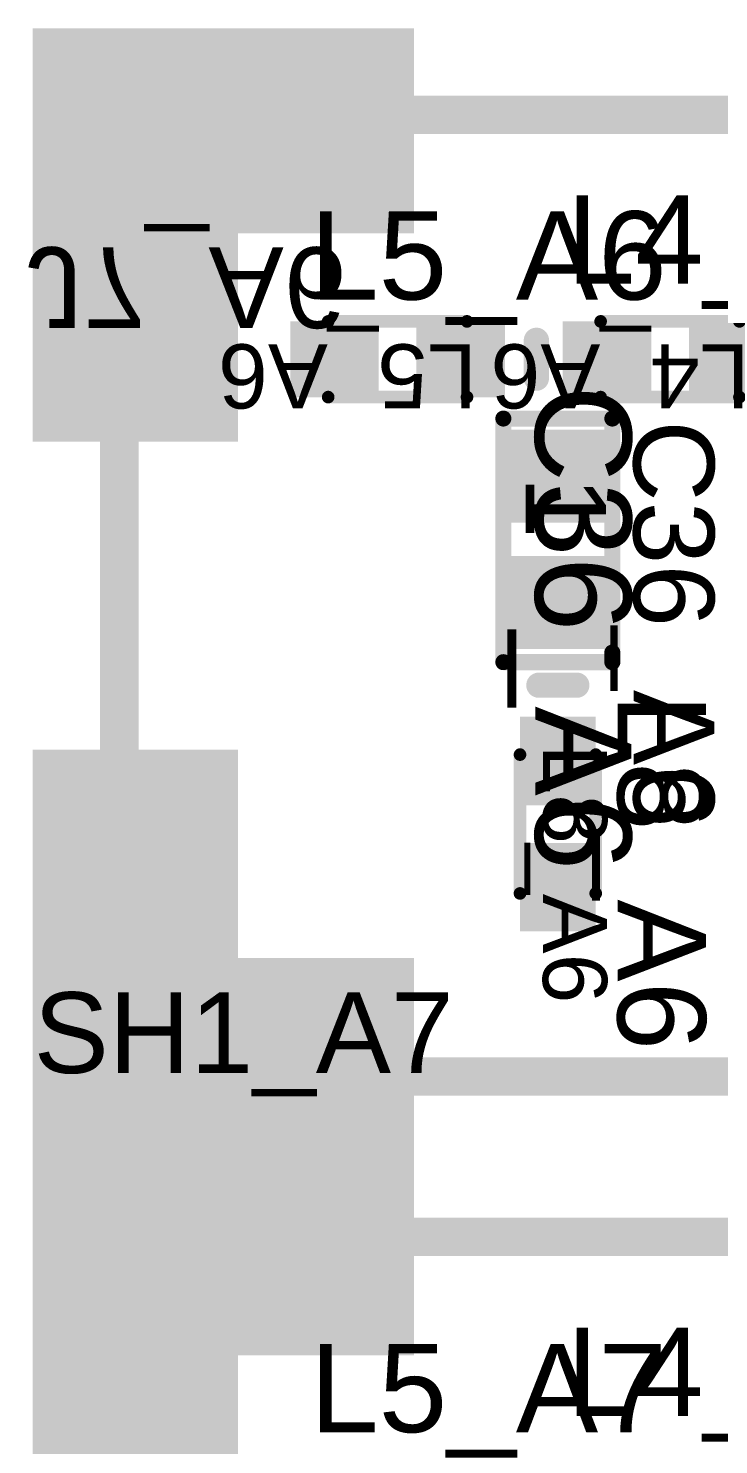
# Model space of a CAD drawing. Header units: inches. Extents: x -0.3 to 12.2, y -3.2 to 4.4.
# Drawn here: x 0.3416 to 0.557, y 1.0501 to 1.492 of the extents above; entities that cross this region are included whole.
import ezdxf

# ---------------------------------------------------------------- set-up
doc = ezdxf.new("R2010")
doc.units = ezdxf.units.IN
doc.header["$MEASUREMENT"] = 0
for name, color, linetype in [('Board Layer Stack Bottom Overlay', 54, 'Continuous'), ('FAB', 56, 'Continuous'), ('Top Assembly', 6, 'Continuous'), ('Top Overlay', 2, 'Continuous'), ('Top Paste', 8, 'Continuous'), ('Top Solder', 216, 'Continuous'), ('TOP_L1', 1, 'Continuous')]:
    doc.layers.add(name, color=color, linetype=linetype)
doc.styles.add('Arial', font='', dxfattribs={"height": 0.2})
doc.styles.get('Arial').set_extended_font_data('Arial')

# ---------------------------------------------------------------- blocks, each defined once
blk = doc.blocks.new('RF_S__18')
at = {"layer": 'Top Paste'}
for points in [[(-0.41, 0.175), (-0.41, 0.115), (-0.525, 0.115), (-0.525, 0.175)], [(-0.525, 0.175), (-0.465, 0.175), (-0.465, 0.05), (-0.525, 0.05)]]:
    blk.add_hatch(color=8, dxfattribs=at).paths.add_polyline_path(points)
at = {"layer": 'Top Solder'}
for points in [[(-0.408, 0.177), (-0.408, 0.113), (-0.527, 0.113), (-0.527, 0.177)], [(-0.527, 0.177), (-0.463, 0.177), (-0.463, 0.048), (-0.527, 0.048)]]:
    blk.add_hatch(color=216, dxfattribs=at).paths.add_polyline_path(points)
at = {"layer": 'TOP_L1'}
for points in [[(-0.41, 0.175), (-0.41, 0.115), (-0.525, 0.115), (-0.525, 0.175)], [(-0.525, 0.175), (-0.465, 0.175), (-0.465, 0.05), (-0.525, 0.05)]]:
    blk.add_hatch(color=1, dxfattribs=at).paths.add_polyline_path(points)
at = {"layer": 'Top Assembly'}
for points in [[(-0.5, 0.15, 0.012, 0.012, 0), (0.5, 0.15, 0.012, 0.012, 0)], [(-0.5, -0.15, 0.012, 0.012, 0), (-0.5, 0.15, 0.012, 0.012, 0)]]:
    blk.add_lwpolyline(points, format="xyseb", dxfattribs=at)
blk.add_lwpolyline([(-0.503, 0.15, 0.006, 0.006, 1), (-0.497, 0.15, 0.006, 0.006, 1)], format="xyseb", close=True, dxfattribs=at)
blk.add_lwpolyline([(-0.503, 0.15, 0.006, 0.006, 1), (-0.497, 0.15, 0.006, 0.006, 1)], format="xyseb", close=True, dxfattribs=at)
blk = doc.blocks.new('RF_S__19')
at = {"layer": 'Top Paste'}
for points in [[(-0.41, 0.175), (-0.41, 0.115), (-0.525, 0.115), (-0.525, 0.175)], [(-0.525, 0.175), (-0.465, 0.175), (-0.465, 0.05), (-0.525, 0.05)], [(-0.525, -0.05), (-0.465, -0.05), (-0.465, -0.175), (-0.525, -0.175)], [(-0.525, -0.175), (-0.525, -0.115), (-0.41, -0.115), (-0.41, -0.175)]]:
    blk.add_hatch(color=8, dxfattribs=at).paths.add_polyline_path(points)
at = {"layer": 'Top Solder'}
for points in [[(-0.408, 0.177), (-0.408, 0.113), (-0.527, 0.113), (-0.527, 0.177)], [(-0.527, 0.177), (-0.463, 0.177), (-0.463, 0.048), (-0.527, 0.048)], [(-0.527, -0.048), (-0.463, -0.048), (-0.463, -0.177), (-0.527, -0.177)], [(-0.527, -0.177), (-0.527, -0.113), (-0.408, -0.113), (-0.408, -0.177)]]:
    blk.add_hatch(color=216, dxfattribs=at).paths.add_polyline_path(points)
at = {"layer": 'TOP_L1'}
for points in [[(-0.41, 0.175), (-0.41, 0.115), (-0.525, 0.115), (-0.525, 0.175)], [(-0.525, 0.175), (-0.465, 0.175), (-0.465, 0.05), (-0.525, 0.05)], [(-0.525, -0.05), (-0.465, -0.05), (-0.465, -0.175), (-0.525, -0.175)], [(-0.525, -0.175), (-0.525, -0.115), (-0.41, -0.115), (-0.41, -0.175)]]:
    blk.add_hatch(color=1, dxfattribs=at).paths.add_polyline_path(points)
at = {"layer": 'Top Assembly'}
for points in [[(-0.5, 0.15, 0.012, 0.012, 0), (0.5, 0.15, 0.012, 0.012, 0)], [(-0.5, -0.15, 0.012, 0.012, 0), (-0.5, 0.15, 0.012, 0.012, 0)], [(-0.5, -0.15, 0.012, 0.012, 0), (0.5, -0.15, 0.012, 0.012, 0)]]:
    blk.add_lwpolyline(points, format="xyseb", dxfattribs=at)
for points in [[(-0.503, 0.15, 0.006, 0.006, 1), (-0.497, 0.15, 0.006, 0.006, 1)], [(-0.503, 0.15, 0.006, 0.006, 1), (-0.497, 0.15, 0.006, 0.006, 1)], [(-0.503, -0.15, 0.006, 0.006, 1), (-0.497, -0.15, 0.006, 0.006, 1)], [(-0.503, -0.15, 0.006, 0.006, 1), (-0.497, -0.15, 0.006, 0.006, 1)]]:
    blk.add_lwpolyline(points, format="xyseb", close=True, dxfattribs=at)
blk = doc.blocks.new('0402_A_181')
at = {"layer": 'Top Paste'}
for points in [[(-0.0315, -0.00984), (-0.0315, 0.00984), (-0.00787, 0.00984), (-0.00787, -0.00984)], [(0.00787, -0.00984), (0.00787, 0.00984), (0.0315, 0.00984), (0.0315, -0.00984)]]:
    blk.add_hatch(color=8, dxfattribs=at).paths.add_polyline_path(points)
at = {"layer": 'Top Solder'}
for points in [[(-0.0335, -0.01184), (-0.0335, 0.01184), (-0.00587, 0.01184), (-0.00587, -0.01184)], [(0.00587, -0.01184), (0.00587, 0.01184), (0.0335, 0.01184), (0.0335, -0.01184)]]:
    blk.add_hatch(color=216, dxfattribs=at).paths.add_polyline_path(points)
at = {"layer": 'TOP_L1'}
for points in [[(-0.0315, -0.00984), (-0.0315, 0.00984), (-0.00787, 0.00984), (-0.00787, -0.00984)], [(0.00787, -0.00984), (0.00787, 0.00984), (0.0315, 0.00984), (0.0315, -0.00984)]]:
    blk.add_hatch(color=1, dxfattribs=at).paths.add_polyline_path(points)
at = {"layer": 'Top Assembly'}
for points in [[(0.02165, 0.01181, 0.00394, 0.00394, 0), (-0.02165, 0.01181, 0.00394, 0.00394, 0)], [(-0.02165, -0.01181, 0.00394, 0.00394, 0), (-0.02165, 0.01181, 0.00394, 0.00394, 0)], [(0.02165, -0.01181, 0.00394, 0.00394, 0), (0.02165, 0.01181, 0.00394, 0.00394, 0)], [(0.02165, -0.01181, 0.00394, 0.00394, 0), (-0.02165, -0.01181, 0.00394, 0.00394, 0)]]:
    blk.add_lwpolyline(points, format="xyseb", dxfattribs=at)
for points in [[(-0.02264, 0.01181, 0.00197, 0.00197, 1), (-0.02067, 0.01181, 0.00197, 0.00197, 1)], [(-0.02264, 0.01181, 0.00197, 0.00197, 1), (-0.02067, 0.01181, 0.00197, 0.00197, 1)], [(0.02067, 0.01181, 0.00197, 0.00197, 1), (0.02264, 0.01181, 0.00197, 0.00197, 1)], [(0.02067, 0.01181, 0.00197, 0.00197, 1), (0.02264, 0.01181, 0.00197, 0.00197, 1)], [(-0.02264, -0.01181, 0.00197, 0.00197, 1), (-0.02067, -0.01181, 0.00197, 0.00197, 1)], [(-0.02264, -0.01181, 0.00197, 0.00197, 1), (-0.02067, -0.01181, 0.00197, 0.00197, 1)], [(0.02067, -0.01181, 0.00197, 0.00197, 1), (0.02264, -0.01181, 0.00197, 0.00197, 1)], [(0.02067, -0.01181, 0.00197, 0.00197, 1), (0.02264, -0.01181, 0.00197, 0.00197, 1)]]:
    blk.add_lwpolyline(points, format="xyseb", close=True, dxfattribs=at)
at = {"layer": 'Top Overlay'}
blk.add_lwpolyline([(-0.04331, -0.00591, 0.00787, 0.00787, 0), (-0.04331, 0.00591, 0.00787, 0.00787, 0)], format="xyseb", dxfattribs=at)
for points in [[(-0.04528, 0.00591, 0.00394, 0.00394, 1), (-0.04134, 0.00591, 0.00394, 0.00394, 1)], [(-0.04528, -0.00591, 0.00394, 0.00394, 1), (-0.04134, -0.00591, 0.00394, 0.00394, 1)]]:
    blk.add_lwpolyline(points, format="xyseb", close=True, dxfattribs=at)
at = {"layer": 'Top Assembly', "style": 'Arial'}
blk.add_text('L8_A6', height=0.02, dxfattribs=at).set_placement((-0.02483, -0.00465))
blk = doc.blocks.new('0402_A_197')
at = {"layer": 'Top Paste'}
for points in [[(-0.0315, -0.00984), (-0.0315, 0.00984), (-0.00787, 0.00984), (-0.00787, -0.00984)], [(0.00787, -0.00984), (0.00787, 0.00984), (0.0315, 0.00984), (0.0315, -0.00984)]]:
    blk.add_hatch(color=8, dxfattribs=at).paths.add_polyline_path(points)
at = {"layer": 'Top Solder'}
for points in [[(-0.0335, -0.01184), (-0.0335, 0.01184), (-0.00587, 0.01184), (-0.00587, -0.01184)], [(0.00587, -0.01184), (0.00587, 0.01184), (0.0335, 0.01184), (0.0335, -0.01184)]]:
    blk.add_hatch(color=216, dxfattribs=at).paths.add_polyline_path(points)
at = {"layer": 'TOP_L1'}
for points in [[(-0.0315, -0.00984), (-0.0315, 0.00984), (-0.00787, 0.00984), (-0.00787, -0.00984)], [(0.00787, -0.00984), (0.00787, 0.00984), (0.0315, 0.00984), (0.0315, -0.00984)]]:
    blk.add_hatch(color=1, dxfattribs=at).paths.add_polyline_path(points)
at = {"layer": 'Top Assembly'}
for points in [[(0.02165, 0.01181, 0.00394, 0.00394, 0), (-0.02165, 0.01181, 0.00394, 0.00394, 0)], [(-0.02165, 0.01181, 0.00394, 0.00394, 0), (-0.02165, -0.01181, 0.00394, 0.00394, 0)], [(0.02165, 0.01181, 0.00394, 0.00394, 0), (0.02165, -0.01181, 0.00394, 0.00394, 0)], [(0.02165, -0.01181, 0.00394, 0.00394, 0), (-0.02165, -0.01181, 0.00394, 0.00394, 0)]]:
    blk.add_lwpolyline(points, format="xyseb", dxfattribs=at)
for points in [[(-0.02264, 0.01181, 0.00197, 0.00197, 1), (-0.02067, 0.01181, 0.00197, 0.00197, 1)], [(-0.02264, 0.01181, 0.00197, 0.00197, 1), (-0.02067, 0.01181, 0.00197, 0.00197, 1)], [(0.02067, 0.01181, 0.00197, 0.00197, 1), (0.02264, 0.01181, 0.00197, 0.00197, 1)], [(0.02067, 0.01181, 0.00197, 0.00197, 1), (0.02264, 0.01181, 0.00197, 0.00197, 1)], [(-0.02264, -0.01181, 0.00197, 0.00197, 1), (-0.02067, -0.01181, 0.00197, 0.00197, 1)], [(-0.02264, -0.01181, 0.00197, 0.00197, 1), (-0.02067, -0.01181, 0.00197, 0.00197, 1)], [(0.02067, -0.01181, 0.00197, 0.00197, 1), (0.02264, -0.01181, 0.00197, 0.00197, 1)], [(0.02067, -0.01181, 0.00197, 0.00197, 1), (0.02264, -0.01181, 0.00197, 0.00197, 1)]]:
    blk.add_lwpolyline(points, format="xyseb", close=True, dxfattribs=at)
at = {"layer": 'Top Overlay'}
blk.add_lwpolyline([(-0.04331, 0.00591, 0.00787, 0.00787, 0), (-0.04331, -0.00591, 0.00787, 0.00787, 0)], format="xyseb", dxfattribs=at)
for points in [[(-0.04528, 0.00591, 0.00394, 0.00394, 1), (-0.04134, 0.00591, 0.00394, 0.00394, 1)], [(-0.04528, -0.00591, 0.00394, 0.00394, 1), (-0.04134, -0.00591, 0.00394, 0.00394, 1)]]:
    blk.add_lwpolyline(points, format="xyseb", close=True, dxfattribs=at)
at = {"layer": 'Top Assembly', "style": 'Arial'}
blk.add_text('L5_A6', height=0.02, dxfattribs=at).set_placement((-0.02483, -0.00466))
blk = doc.blocks.new('0402_A_201')
at = {"layer": 'Top Paste'}
for points in [[(-0.0315, -0.00984), (-0.0315, 0.00984), (-0.00787, 0.00984), (-0.00787, -0.00984)], [(0.00787, -0.00984), (0.00787, 0.00984), (0.0315, 0.00984), (0.0315, -0.00984)]]:
    blk.add_hatch(color=8, dxfattribs=at).paths.add_polyline_path(points)
at = {"layer": 'Top Solder'}
for points in [[(-0.0335, -0.01184), (-0.0335, 0.01184), (-0.00587, 0.01184), (-0.00587, -0.01184)], [(0.00587, -0.01184), (0.00587, 0.01184), (0.0335, 0.01184), (0.0335, -0.01184)]]:
    blk.add_hatch(color=216, dxfattribs=at).paths.add_polyline_path(points)
at = {"layer": 'TOP_L1'}
for points in [[(-0.0315, -0.00984), (-0.0315, 0.00984), (-0.00787, 0.00984), (-0.00787, -0.00984)], [(0.00787, -0.00984), (0.00787, 0.00984), (0.0315, 0.00984), (0.0315, -0.00984)]]:
    blk.add_hatch(color=1, dxfattribs=at).paths.add_polyline_path(points)
at = {"layer": 'Top Assembly'}
for points in [[(0.02165, 0.01181, 0.00394, 0.00394, 0), (-0.02165, 0.01181, 0.00394, 0.00394, 0)], [(-0.02165, 0.01181, 0.00394, 0.00394, 0), (-0.02165, -0.01181, 0.00394, 0.00394, 0)], [(0.02165, 0.01181, 0.00394, 0.00394, 0), (0.02165, -0.01181, 0.00394, 0.00394, 0)], [(0.02165, -0.01181, 0.00394, 0.00394, 0), (-0.02165, -0.01181, 0.00394, 0.00394, 0)]]:
    blk.add_lwpolyline(points, format="xyseb", dxfattribs=at)
for points in [[(-0.02264, 0.01181, 0.00197, 0.00197, 1), (-0.02067, 0.01181, 0.00197, 0.00197, 1)], [(-0.02264, 0.01181, 0.00197, 0.00197, 1), (-0.02067, 0.01181, 0.00197, 0.00197, 1)], [(0.02067, 0.01181, 0.00197, 0.00197, 1), (0.02264, 0.01181, 0.00197, 0.00197, 1)], [(0.02067, 0.01181, 0.00197, 0.00197, 1), (0.02264, 0.01181, 0.00197, 0.00197, 1)], [(-0.02264, -0.01181, 0.00197, 0.00197, 1), (-0.02067, -0.01181, 0.00197, 0.00197, 1)], [(-0.02264, -0.01181, 0.00197, 0.00197, 1), (-0.02067, -0.01181, 0.00197, 0.00197, 1)], [(0.02067, -0.01181, 0.00197, 0.00197, 1), (0.02264, -0.01181, 0.00197, 0.00197, 1)], [(0.02067, -0.01181, 0.00197, 0.00197, 1), (0.02264, -0.01181, 0.00197, 0.00197, 1)]]:
    blk.add_lwpolyline(points, format="xyseb", close=True, dxfattribs=at)
at = {"layer": 'Top Overlay'}
blk.add_lwpolyline([(-0.04331, 0.00591, 0.00787, 0.00787, 0), (-0.04331, -0.00591, 0.00787, 0.00787, 0)], format="xyseb", dxfattribs=at)
for points in [[(-0.04528, 0.00591, 0.00394, 0.00394, 1), (-0.04134, 0.00591, 0.00394, 0.00394, 1)], [(-0.04528, -0.00591, 0.00394, 0.00394, 1), (-0.04134, -0.00591, 0.00394, 0.00394, 1)]]:
    blk.add_lwpolyline(points, format="xyseb", close=True, dxfattribs=at)
at = {"layer": 'Top Assembly', "style": 'Arial'}
blk.add_text('L4_A6', height=0.02, dxfattribs=at).set_placement((-0.02483, -0.00466))
blk = doc.blocks.new('C0402_234')
at = {"layer": 'Top Paste'}
for points in [[(-0.031, -0.0125), (-0.031, 0.0125), (-0.006, 0.0125), (-0.006, -0.0125)], [(0.0084, -0.0125), (0.0084, 0.0125), (0.0334, 0.0125), (0.0334, -0.0125)]]:
    blk.add_hatch(color=8, dxfattribs=at).paths.add_polyline_path(points)
at = {"layer": 'Top Solder'}
for points in [[(-0.033, -0.0145), (-0.033, 0.0145), (-0.004, 0.0145), (-0.004, -0.0145)], [(0.0064, -0.0145), (0.0064, 0.0145), (0.0354, 0.0145), (0.0354, -0.0145)]]:
    blk.add_hatch(color=216, dxfattribs=at).paths.add_polyline_path(points)
at = {"layer": 'TOP_L1'}
for points in [[(-0.031, -0.0125), (-0.031, 0.0125), (-0.006, 0.0125), (-0.006, -0.0125)], [(0.0084, -0.0125), (0.0084, 0.0125), (0.0334, 0.0125), (0.0334, -0.0125)]]:
    blk.add_hatch(color=1, dxfattribs=at).paths.add_polyline_path(points)
at = {"layer": 'Top Assembly'}
for points in [[(0.0395, 0.017, 0.005, 0.005, 0), (-0.0365, 0.017, 0.005, 0.005, 0)], [(-0.0365, -0.017, 0.005, 0.005, 0), (-0.0365, 0.017, 0.005, 0.005, 0)], [(0.0395, -0.017, 0.005, 0.005, 0), (0.0395, 0.017, 0.005, 0.005, 0)], [(0.0395, -0.017, 0.005, 0.005, 0), (-0.0365, -0.017, 0.005, 0.005, 0)]]:
    blk.add_lwpolyline(points, format="xyseb", dxfattribs=at)
for points in [[(-0.03775, 0.017, 0.0025, 0.0025, 1), (-0.03525, 0.017, 0.0025, 0.0025, 1)], [(-0.03775, 0.017, 0.0025, 0.0025, 1), (-0.03525, 0.017, 0.0025, 0.0025, 1)], [(0.03825, 0.017, 0.0025, 0.0025, 1), (0.04075, 0.017, 0.0025, 0.0025, 1)], [(0.03825, 0.017, 0.0025, 0.0025, 1), (0.04075, 0.017, 0.0025, 0.0025, 1)], [(-0.03775, -0.017, 0.0025, 0.0025, 1), (-0.03525, -0.017, 0.0025, 0.0025, 1)], [(-0.03775, -0.017, 0.0025, 0.0025, 1), (-0.03525, -0.017, 0.0025, 0.0025, 1)], [(0.03825, -0.017, 0.0025, 0.0025, 1), (0.04075, -0.017, 0.0025, 0.0025, 1)], [(0.03825, -0.017, 0.0025, 0.0025, 1), (0.04075, -0.017, 0.0025, 0.0025, 1)]]:
    blk.add_lwpolyline(points, format="xyseb", close=True, dxfattribs=at)
at = {"layer": 'Top Overlay'}
for points in [[(-0.0365, -0.017, 0.005, 0.005, 0), (-0.0365, 0.017, 0.005, 0.005, 0)], [(0.0365, 0.017, 0.005, 0.005, 0), (-0.0365, 0.017, 0.005, 0.005, 0)], [(0.0395, 0.017, 0.005, 0.005, 0), (0.0365, 0.017, 0.005, 0.005, 0)], [(0.0395, -0.017, 0.005, 0.005, 0), (0.0395, 0.017, 0.005, 0.005, 0)], [(0.0395, -0.017, 0.005, 0.005, 0), (-0.0365, -0.017, 0.005, 0.005, 0)]]:
    blk.add_lwpolyline(points, format="xyseb", dxfattribs=at)
for points in [[(-0.03775, 0.017, 0.0025, 0.0025, 1), (-0.03525, 0.017, 0.0025, 0.0025, 1)], [(-0.03775, 0.017, 0.0025, 0.0025, 1), (-0.03525, 0.017, 0.0025, 0.0025, 1)], [(0.03525, 0.017, 0.0025, 0.0025, 1), (0.03775, 0.017, 0.0025, 0.0025, 1)], [(0.03525, 0.017, 0.0025, 0.0025, 1), (0.03775, 0.017, 0.0025, 0.0025, 1)], [(0.03825, 0.017, 0.0025, 0.0025, 1), (0.04075, 0.017, 0.0025, 0.0025, 1)], [(0.03825, 0.017, 0.0025, 0.0025, 1), (0.04075, 0.017, 0.0025, 0.0025, 1)], [(-0.03775, -0.017, 0.0025, 0.0025, 1), (-0.03525, -0.017, 0.0025, 0.0025, 1)], [(-0.03775, -0.017, 0.0025, 0.0025, 1), (-0.03525, -0.017, 0.0025, 0.0025, 1)], [(0.03825, -0.017, 0.0025, 0.0025, 1), (0.04075, -0.017, 0.0025, 0.0025, 1)], [(0.03825, -0.017, 0.0025, 0.0025, 1), (0.04075, -0.017, 0.0025, 0.0025, 1)]]:
    blk.add_lwpolyline(points, format="xyseb", close=True, dxfattribs=at)
at = {"layer": 'FAB', "style": 'Arial'}
blk.add_text('1', height=0.025, dxfattribs=at).set_placement((-0.0185, -0.01))
at = {"layer": 'Top Assembly', "style": 'Arial'}
blk.add_text('C36_A6', height=0.03, dxfattribs=at).set_placement((-0.04693, -0.00707))

msp = doc.modelspace()

# ---------------------------------------------------------------- block references
for name, p in [('RF_S__19', (0.87, 1.315)), ('RF_S__18', (0.87, 0.965))]:
    msp.add_blockref(name, p)
for name, p, rotation in [('0402_A_197', (0.45683, 1.38876), 180), ('0402_A_201', (0.54183, 1.38876), 180), ('C0402_234', (0.50683, 1.33376), 270), ('0402_A_181', (0.50683, 1.24376), 270)]:
    msp.add_blockref(name, p, dxfattribs=dict(rotation=rotation))

# ---------------------------------------------------------------- texts
at = {"layer": 'Board Layer Stack Bottom Overlay', "style": 'Arial', "text_generation_flag": 2}
msp.add_text('J7_A6', height=0.025197, rotation=180, dxfattribs=at).set_placement((0.34108, 1.42369))
at = {"layer": 'Top Overlay', "style": 'Arial'}
for s, height, p in [('L4_A6', 0.027559, (0.50951, 1.41238)), ('L5_A6', 0.027559, (0.42951, 1.40738)), ('SH1_A7', 0.025197, (0.34327, 1.16608)), ('L4_A7', 0.027559, (0.50951, 1.05903)), ('L5_A7', 0.027559, (0.42951, 1.05403))]:
    msp.add_text(s, height=height, dxfattribs=at).set_placement(p)
for s, height, p in [('C36_A6', 0.025197, (0.53044, 1.36976)), ('L8_A6', 0.027559, (0.52545, 1.28449))]:
    msp.add_text(s, height=height, rotation=270, dxfattribs=at).set_placement(p)

doc.saveas('drawing.dxf')
